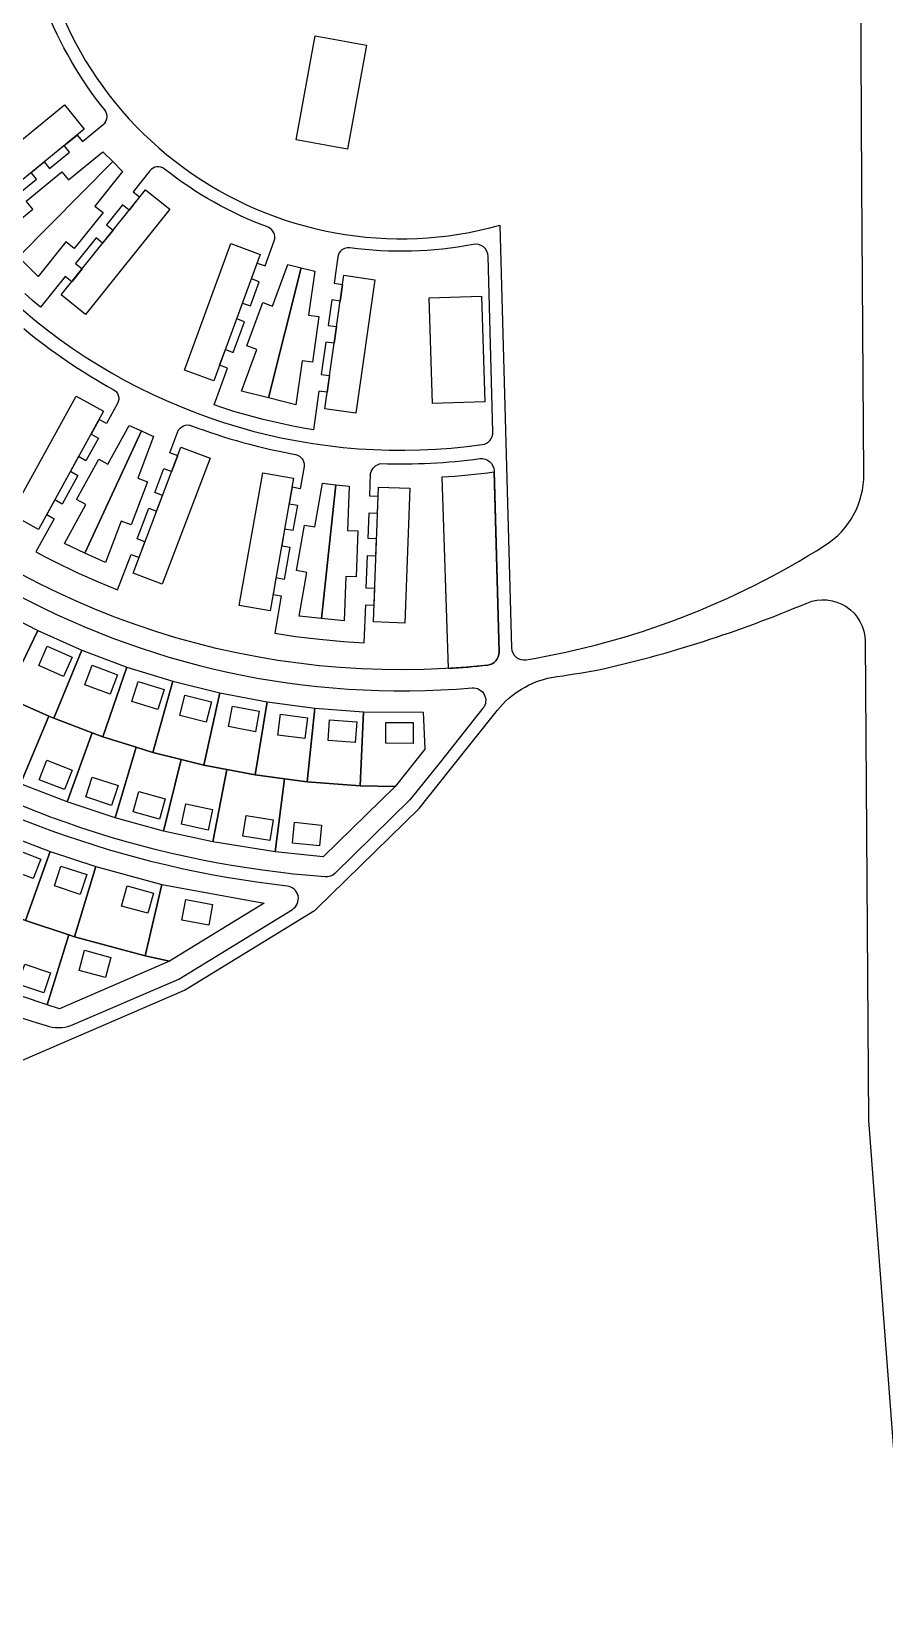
# Model space of a CAD drawing. Header units: millimetres. Extents: x -2529 to 8314, y -4885 to 3935.
# Drawn here: x 460 to 867, y -2518 to -1768 of the extents above; entities that cross this region are included whole.
import ezdxf

# ---------------------------------------------------------------- set-up
doc = ezdxf.new("R2010")
doc.units = ezdxf.units.MM
for name, color, linetype, true_color in [('благоустройство_внутридворовые_дороги', 7, 'Continuous', 0x000000), ('благоустройство_спорт', 7, 'Continuous', 0x000000), ('дома_зона застройки', 7, 'Continuous', 0x000000), ('Участки_зона_Ж_1_1_18_08_034001_2518', 7, 'Continuous', 0x000000)]:
    doc.layers.add(name, color=color, linetype=linetype, true_color=true_color)
doc.layers.add('дом_ИЖС_2518_2', color=5, linetype='Continuous')
doc.layers.add('торговый_центр_здание', color=250, linetype='Continuous', transparency=0.4)

msp = doc.modelspace()

# ---------------------------------------------------------------- linework, layer by layer
at = {"layer": 'благоустройство_внутридворовые_дороги'}
for points in [[(460.43, -1697.13, 0.485066), (683.37, -1860.25), (688.87, -2061.93, 0.454932), (695.85, -2067.69, 0.101008), (838.54, -2013.06, 0.258316), (857.06, -1979.03), (856.05, -1840.63), (853.87, -1400.09, 0.257989)], [(456.08, -1909.59, 0.045664), (498.78, -1938.65, -0.425433), (500.83, -1945.34), (495.6, -1954.85), (492.1, -1952.92), (488.24, -1959.93), (491.75, -1961.86), (485.82, -1972.65), (482.3, -1970.72), (478.45, -1977.73), (481.96, -1979.66), (474.44, -1993.35), (470.92, -1991.41), (467.06, -1998.42), (470.58, -2000.36), (461.86, -2016.22), (466.29, -2018.56), (470.74, -2020.83), (481.1, -2025.82), (491.62, -2030.49), (496.23, -2032.42), (500.88, -2034.28), (507.33, -2017.37), (511.12, -2018.81), (513.96, -2011.34), (510.18, -2009.9), (515.75, -1995.3), (519.52, -1996.74), (522.36, -1989.26), (518.6, -1987.83), (522.99, -1976.32), (526.74, -1977.75), (529.58, -1970.27), (525.84, -1968.85), (529.71, -1958.71, -0.419808), (536.14, -1955.94, 0.045622), (585.88, -1969.69, -0.370806), (589.97, -1975.37), (588.08, -1986.05), (584.14, -1985.35), (582.75, -1993.23), (586.69, -1993.93), (584.55, -2006.06), (580.6, -2005.36), (579.21, -2013.24), (583.15, -2013.93), (580.44, -2029.32), (576.48, -2028.62), (575.09, -2036.49), (579.04, -2037.19), (575.89, -2055.02), (580.83, -2055.81), (585.78, -2056.52), (597.2, -2057.92), (608.66, -2058.95), (613.65, -2059.29), (618.64, -2059.56), (619.31, -2041.47), (623.32, -2041.62), (623.61, -2033.62), (619.6, -2033.48), (620.18, -2017.87), (624.18, -2018.01), (624.47, -2010.02), (620.47, -2009.87), (620.92, -1997.56), (624.92, -1997.71), (625.21, -1989.72), (621.22, -1989.57), (621.61, -1978.73, -0.304827), (626.81, -1974.03, 0.041555), (673.77, -1971.69, -0.445525), (680.57, -1977.47), (682.93, -2064.1, -0.390301), (677.59, -2070.23, -0.447208), (254.52, -1690.51, -0.423116)], [(359.33, -1693.84, 0.452605), (674.9, -1964.97, 0.381503), (680.06, -1958.87), (677.77, -1875.13, 0.462873), (670.64, -1869.4, -0.081623), (611.67, -1871.03, 0.412647), (606.05, -1875.28), (604.25, -1887.98), (608.21, -1888.54), (607.09, -1896.46), (603.13, -1895.9), (601.4, -1908.1), (605.37, -1908.66), (604.25, -1916.58), (600.28, -1916.02), (598.09, -1931.49), (602.07, -1932.05), (600.95, -1939.97), (596.97, -1939.41), (594.35, -1957.93), (589.42, -1957.07), (584.49, -1956.2), (570.38, -1953.06), (556.45, -1949.16), (551.68, -1947.64), (546.94, -1946.03), (546.94, -1946.03), (553.38, -1928.46), (549.61, -1927.08), (552.36, -1919.57), (556.13, -1920.95), (561.51, -1906.29), (557.74, -1904.9), (560.5, -1897.4), (564.26, -1898.77), (568.5, -1887.21), (564.74, -1885.83), (567.49, -1878.32), (571.25, -1879.7), (575.66, -1867.66, 0.412647), (572.71, -1861.25, -0.078405), (523.32, -1833.42, 0.412647), (516.31, -1834.22), (508.3, -1844.23), (511.42, -1846.73), (506.42, -1852.98), (503.3, -1850.48), (495.6, -1860.09), (498.73, -1862.6), (493.73, -1868.84), (490.6, -1866.34), (480.84, -1878.53), (483.98, -1881.04), (478.98, -1887.29), (475.84, -1884.78), (464.15, -1899.39), (460.33, -1896.17), (456.55, -1892.88)], [(450.09, -1848.11), (462.19, -1838.22), (459.65, -1835.11), (465.85, -1830.05), (468.38, -1833.16), (477.92, -1825.36), (475.38, -1822.26), (481.58, -1817.2), (484.11, -1820.3), (494.04, -1812.18, 0.412647), (494.76, -1805.17, -0.078417), (466.42, -1756.06, 0.412647)], [(455.58, -2258.79), (532.9, -2225.45), (594.84, -2187.43, 0.05626), (595.9, -2186.6), (644.83, -2138.64), (659.62, -2120.09), (682.19, -2091.79, -0.17717), (707.99, -2076.14, 0.002751), (729.6, -2072.73, 0.044907), (829.86, -2040.61, -0.534422), (857.64, -2058.89), (859.31, -2287.58), (876.76, -2518.27)]]:
    msp.add_lwpolyline(points, format="xyb", dxfattribs=at)
for points in [[(675.27, -2090.85), (654.93, -2116.35), (640.36, -2134.61), (604.59, -2169.68, -0.21595), (599.94, -2171.38, -0.250759), (216.23, -1927.22, -0.362998), (217.64, -1919.65), (281.84, -1866.59, -0.478902), (287.61, -1867.89, 0.306064), (670.06, -2081.13, -0.658552)], [(581.85, -2175.77, -0.240391), (211.54, -1931.11, 0.453), (204.81, -1930.25), (143.52, -1980.91, 0.371417), (142.2, -1988.63, 0.184563), (466.78, -2242.31, 0.165871), (478.65, -2242.31), (530.13, -2220.11), (584.32, -2186.85, 0.713509)]]:
    msp.add_lwpolyline(points, format="xyb", close=True, dxfattribs=at)
at = {"layer": 'благоустройство_спорт'}
for points in [[(453.53, -1875.39), (444.02, -1865.98), (460.43, -1852.58), (457.26, -1848.7), (474.3, -1834.78), (477.46, -1838.65), (493.86, -1825.24), (498.56, -1829.89)], [(453.53, -1875.39), (498.56, -1829.89), (503.25, -1834.53), (490.01, -1851.07), (493.95, -1854.23), (480.24, -1871.43), (476.27, -1868.25), (463.03, -1884.79)], [(572.98, -1942.68), (560.01, -1939.43), (567.3, -1919.54), (562.61, -1917.82), (570.18, -1897.16), (574.87, -1898.88), (582.16, -1878.99), (588.56, -1880.6)], [(572.98, -1942.68), (588.56, -1880.6), (594.97, -1882.21), (592, -1903.18), (596.95, -1903.88), (593.87, -1925.66), (588.91, -1924.96), (585.95, -1945.94)], [(485.31, -2016.74), (475.49, -2012.2), (485.69, -1993.63), (481.31, -1991.22), (491.91, -1971.94), (496.29, -1974.35), (506.5, -1955.79), (512.29, -1958.47)], [(495.13, -2021.29), (485.31, -2016.74), (512.29, -1958.47), (518.07, -1961.15), (510.52, -1980.94), (515.19, -1982.72), (507.35, -2003.28), (502.68, -2001.5)], [(590.09, -2003.44), (595.01, -2004.31), (598.7, -1983.44), (605.04, -1984.11), (598.26, -2047.97), (587.49, -2046.83), (591.18, -2025.97), (586.26, -2025.1)], [(605.04, -1984.11), (611.38, -1984.79), (610.61, -2005.96), (615.6, -2006.14), (614.8, -2028.12), (609.8, -2027.94), (609.02, -2049.11), (598.26, -2047.97)]]:
    msp.add_lwpolyline(points, close=True, dxfattribs=at)
msp.add_lwpolyline([(658.69, -2071.84, 0.012438), (677.59, -2070.23, 0.390301), (682.93, -2064.1), (680.58, -1978.13, -0.019446), (655.68, -1980.59)], format="xyb", close=True, dxfattribs=at)
at = {"layer": 'дом_ИЖС_2518_2'}
for points in [[(475.13, -2075.65), (463.24, -2070.39), (467.28, -2061.25), (479.17, -2066.5)], [(497.41, -2084.2), (485.24, -2079.63), (488.75, -2070.27), (500.92, -2074.83)], [(520.13, -2091.46), (507.72, -2087.6), (510.69, -2078.05), (523.1, -2081.91)], [(543.24, -2097.41), (530.62, -2094.27), (533.04, -2084.57), (545.66, -2087.71)], [(566.64, -2102.03), (553.87, -2099.62), (555.73, -2089.79), (568.5, -2092.21)], [(590.28, -2105.31), (577.38, -2103.63), (578.68, -2093.71), (591.57, -2095.39)], [(614.28, -2107.24), (601.32, -2106.3), (602.04, -2096.32), (615, -2097.26)], [(641.89, -2107.67), (628.89, -2107.57), (628.97, -2097.57), (641.96, -2097.67)], [(475.56, -2129.7), (463.44, -2125.01), (467.05, -2115.68), (479.17, -2120.37)], [(498.05, -2137.28), (485.7, -2133.21), (488.83, -2123.72), (501.18, -2127.79)], [(520.92, -2143.73), (508.38, -2140.29), (511.03, -2130.65), (523.56, -2134.09)], [(544.07, -2149), (531.38, -2146.2), (533.53, -2136.44), (546.22, -2139.23)], [(573.51, -2153.92), (560.68, -2151.86), (562.27, -2141.99), (575.1, -2144.05)], [(597.25, -2156.57), (584.32, -2155.23), (585.35, -2145.28), (598.28, -2146.62)], [(460.62, -2172.16), (448.49, -2167.5), (452.07, -2158.17), (464.21, -2162.83)], [(483.07, -2179.77), (470.73, -2175.67), (473.88, -2166.18), (486.22, -2170.27)], [(515.39, -2188.71), (502.84, -2185.31), (505.45, -2175.66), (518, -2179.05)], [(544.42, -2194.33), (531.63, -2191.98), (533.44, -2182.14), (546.23, -2184.49)], [(495.06, -2219.44), (482.51, -2216.05), (485.12, -2206.39), (497.67, -2209.79)], [(465.67, -2226.7), (453.36, -2222.53), (456.56, -2213.06), (468.88, -2217.22)]]:
    msp.add_lwpolyline(points, close=True, dxfattribs=at)
at = {"layer": 'дома_зона застройки'}
for points in [[(425.69, -1843.54), (475.54, -1802.82), (485, -1814.4), (435.15, -1855.13)], [(473.98, -1893.55), (514.18, -1843.28), (525.86, -1852.62), (485.66, -1902.89)], [(554.97, -1869.02), (569.01, -1874.17), (546.85, -1934.6), (532.81, -1929.45)], [(608.83, -1884.16), (623.64, -1886.25), (614.64, -1949.99), (599.83, -1947.9)], [(450.09, -1998.24), (481.12, -1941.84), (494.23, -1949.05), (463.2, -2005.45)], [(508.27, -2026.31), (531.15, -1966.15), (545.13, -1971.46), (522.25, -2031.63)], [(558.96, -2041.77), (570.19, -1978.39), (584.91, -1981), (573.69, -2044.38)], [(623.03, -2049.62), (625.38, -1985.3), (640.32, -1985.84), (637.98, -2050.17)]]:
    msp.add_lwpolyline(points, close=True, dxfattribs=at)
at = {"layer": 'торговый_центр_здание'}
for points in [[(610.69, -1823.94), (586.08, -1819.44), (595.14, -1769.86), (619.72, -1774.35)], [(676.23, -1944.56), (651.23, -1945.36), (649.62, -1894.97), (674.6, -1894.18)]]:
    msp.add_lwpolyline(points, close=True, dxfattribs=at)
at = {"layer": 'Участки_зона_Ж_1_1_18_08_034001_2518'}
for points in [[(442.3, -2043.3), (462.77, -2053.79), (447.62, -2085.51), (427.9, -2075.38), (425.36, -2074.08)], [(462.77, -2053.79), (483.81, -2063.08), (470.49, -2095.64), (468.02, -2094.55), (447.7, -2085.54), (447.62, -2085.51)], [(483.81, -2063.08), (505.36, -2071.16), (493.9, -2104.45), (488.76, -2102.52), (470.49, -2095.64)], [(505.36, -2071.16), (527.32, -2077.99), (517.78, -2111.91), (509.83, -2109.43), (493.9, -2104.45)], [(527.32, -2077.99), (549.64, -2083.55), (542.05, -2117.99), (531.3, -2115.3), (517.78, -2111.91)], [(432.62, -2117.13), (447.7, -2085.54), (468.02, -2094.55), (454.53, -2126.92)], [(549.64, -2083.55), (572.25, -2087.83), (566.63, -2122.68), (552.99, -2120.08), (542.05, -2117.99)], [(572.25, -2087.83), (595.06, -2090.8), (591.44, -2125.95), (580.63, -2124.52), (566.63, -2122.68)], [(595.06, -2090.8), (618.22, -2092.48), (616.64, -2127.81), (591.44, -2125.95)], [(618.22, -2092.48), (646.76, -2092.71), (647.5, -2110.43), (633.3, -2128.23), (616.64, -2127.81)], [(454.53, -2126.92), (468.02, -2094.55), (470.49, -2095.64), (488.76, -2102.52), (476.91, -2135.58)], [(476.91, -2135.58), (488.76, -2102.52), (493.9, -2104.45), (509.83, -2109.43), (499.71, -2143.1)], [(509.83, -2109.43), (517.78, -2111.91), (531.3, -2115.3), (522.86, -2149.45), (499.71, -2143.1)], [(531.3, -2115.3), (542.05, -2117.99), (552.99, -2120.08), (546.3, -2154.61), (522.86, -2149.45)], [(552.99, -2120.08), (566.63, -2122.68), (580.63, -2124.52), (576.16, -2159.41), (546.3, -2154.61)], [(580.63, -2124.52), (591.44, -2125.95), (616.64, -2127.81), (633.3, -2128.23), (599.08, -2161.78), (576.16, -2159.41)], [(447.22, -2150.95), (468.69, -2159.19), (456.91, -2192.15), (453.69, -2190.91), (433.92, -2183.32)], [(456.91, -2192.15), (468.69, -2159.19), (490.52, -2166.43), (480.31, -2199.91), (477.69, -2199.04)], [(490.52, -2166.43), (522.04, -2174.97), (514.04, -2209.04), (480.31, -2199.91)], [(522.04, -2174.97), (570.9, -2183.94), (525.74, -2211.66), (514.04, -2209.04)], [(467.25, -2232.51), (441.66, -2223.86), (453.69, -2190.91), (456.91, -2192.15), (477.69, -2199.04)], [(477.69, -2199.04), (480.31, -2199.91), (514.04, -2209.04), (525.74, -2211.66), (473.18, -2234.32), (467.25, -2232.51)]]:
    msp.add_lwpolyline(points, close=True, dxfattribs=at)

doc.saveas('drawing.dxf')
